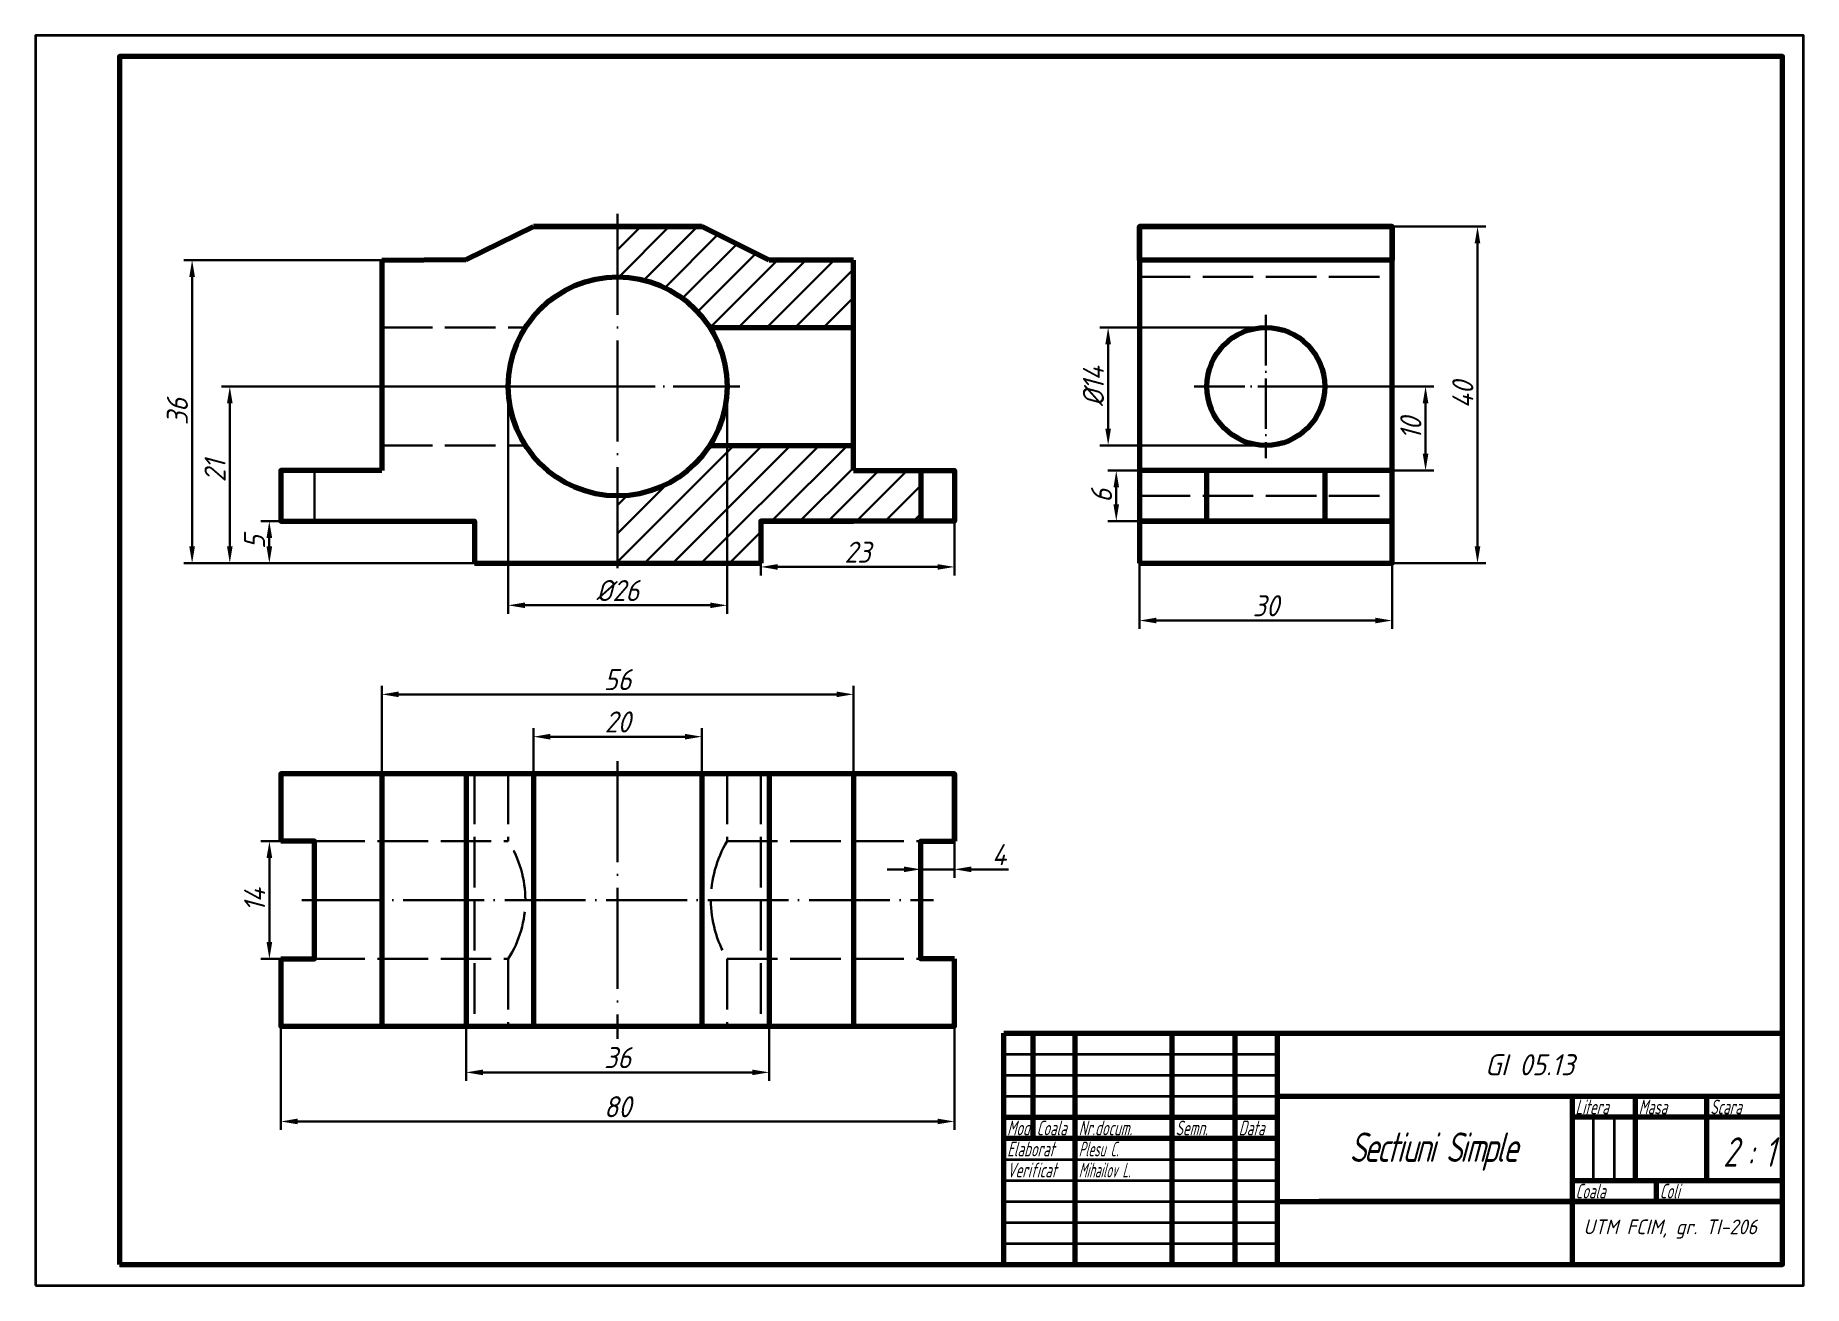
# Model space of a CAD drawing. Header units: millimetres. Extents: x 0 to 420, y 0 to 297.
import ezdxf
from ezdxf.enums import TextEntityAlignment as Align

# ---------------------------------------------------------------- set-up
doc = ezdxf.new("R2010")
doc.units = ezdxf.units.MM
doc.linetypes.add('ACAD_ISO02W100', pattern=[15, 12, -3])
doc.linetypes.add('ACAD_ISO04W100', pattern=[30, 24, -3, 0, -3])
doc.layers.get('0').update_dxf_attribs({"lineweight": 80})
doc.layers.get('Defpoints').update_dxf_attribs({"linetype": 'ACAD_ISO02W100'})
for name, color, linetype, lineweight in [('Axe', 92, 'ACAD_ISO04W100', 30), ('Contur', 12, 'Continuous', 70), ('Cote', 163, 'Continuous', 30), ('Hasura', 31, 'ACAD_ISO04W100', 30), ('Subtire', 53, 'Continuous', 35), ('text3.5', 21, 'Continuous', 35), ('text5', 221, 'Continuous', 50), ('text7', 130, 'Continuous', 70)]:
    doc.layers.add(name, color=color, linetype=linetype, lineweight=lineweight)
doc.layers.add('Invizibil', color=9, linetype='ACAD_ISO02W100', lineweight=30, plot=False)
doc.styles.get("Standard").update_dxf_attribs({"font": 'isocp.shx', "oblique": 15})
doc.dimstyles.new('ISO-25', dxfattribs={"dimtxt": 5, "dimasz": 4, "dimexe": 2, "dimexo": 0, "dimgap": 1, "dimtad": 1, "dimtoh": 1, "dimdec": 0, "dimlfac": 0.5, "dimtxsty": 'Standard', "dimcen": 4, "dimadec": 0, "dimazin": 0, "dimtfac": 1, "dimtdec": 0, "dimtmove": 0, "dimatfit": 3, "dimldrblk": 'DOTSMALL', "dimfxl": 1, "dimlwd": 30, "dimlwe": 30, "dimarcsym": 0})

# ---------------------------------------------------------------- blocks, each defined once
blk = doc.blocks.new('*D5')
at = {"layer": 'Cote', "color": 0, "lineweight": 30, "transparency": 16777216}
for p, q in [((58.29, 61.6), (58.29, 37)), ((218.29, 61.6), (218.29, 37)), ((62.29, 39), (214.29, 39))]:
    blk.add_line(p, q, dxfattribs=at)
at = {"layer": 'Cote', "color": 0, "transparency": 16777216}
for points in [[(62.29, 39.67), (62.29, 38.34), (58.29, 39)], [(214.29, 39.67), (214.29, 38.34), (218.29, 39)]]:
    blk.add_solid(points, dxfattribs=at)
at = {"layer": 'Defpoints', "color": 0, "transparency": 16777216}
for p in [(58.29, 61.6), (218.29, 61.6), (218.29, 39)]:
    blk.add_point(p, dxfattribs=at)
at = {"layer": 'Cote', "color": 0, "transparency": 16777216, "insert": (138.29, 42.5), "char_height": 5, "attachment_point": 5}
blk.add_mtext('80', dxfattribs=at)
blk = doc.blocks.new('_DotSmall')
at = {"color": 0, "linetype": 'ByBlock', "const_width": 0.5}
blk.add_lwpolyline([(-0.0625, 0, 1), (0.0625, 0, 1)], format="xyb", close=True, dxfattribs=at)
blk = doc.blocks.new('*D6')
at = {"layer": 'Cote', "color": 0, "lineweight": 30, "transparency": 16777216}
for p, q in [((322.26, 251.6), (344.54, 251.6)), ((342.54, 247.6), (342.54, 175.6)), ((322.26, 171.6), (344.54, 171.6))]:
    blk.add_line(p, q, dxfattribs=at)
at = {"layer": 'Cote', "color": 0, "transparency": 16777216}
for points in [[(341.87, 247.6), (343.2, 247.6), (342.54, 251.6)], [(341.87, 175.6), (343.2, 175.6), (342.54, 171.6)]]:
    blk.add_solid(points, dxfattribs=at)
at = {"layer": 'Defpoints', "color": 0, "transparency": 16777216}
for p in [(322.26, 251.6), (322.26, 171.6), (342.54, 171.6)]:
    blk.add_point(p, dxfattribs=at)
at = {"layer": 'Cote', "color": 0, "transparency": 16777216, "insert": (339.04, 211.6), "char_height": 5, "attachment_point": 5, "rotation": 90}
blk.add_mtext('40', dxfattribs=at)
blk = doc.blocks.new('*D7')
at = {"layer": 'Cote', "color": 0, "lineweight": 30, "transparency": 16777216}
for p, q in [((262.26, 171.6), (262.26, 156)), ((322.26, 171.6), (322.26, 156)), ((266.26, 158), (318.26, 158))]:
    blk.add_line(p, q, dxfattribs=at)
at = {"layer": 'Cote', "color": 0, "transparency": 16777216}
for points in [[(266.26, 158.67), (266.26, 157.33), (262.26, 158)], [(318.26, 158.67), (318.26, 157.33), (322.26, 158)]]:
    blk.add_solid(points, dxfattribs=at)
at = {"layer": 'Defpoints', "color": 0, "transparency": 16777216}
for p in [(262.26, 171.6), (322.26, 171.6), (322.26, 158)]:
    blk.add_point(p, dxfattribs=at)
at = {"layer": 'Cote', "color": 0, "transparency": 16777216, "insert": (292.26, 161.5), "char_height": 5, "attachment_point": 5}
blk.add_mtext('30', dxfattribs=at)
blk = doc.blocks.new('*D8')
at = {"layer": 'Cote', "color": 0, "lineweight": 30, "transparency": 16777216}
for p, q in [((112.29, 213.6), (112.29, 159.61)), ((164.29, 213.6), (164.29, 159.61)), ((116.29, 161.61), (160.29, 161.61))]:
    blk.add_line(p, q, dxfattribs=at)
at = {"layer": 'Cote', "color": 0, "transparency": 16777216}
for points in [[(116.29, 162.27), (116.29, 160.94), (112.29, 161.61)], [(160.29, 162.27), (160.29, 160.94), (164.29, 161.61)]]:
    blk.add_solid(points, dxfattribs=at)
at = {"layer": 'Defpoints', "color": 0, "transparency": 16777216}
for p in [(112.29, 213.6), (164.29, 213.6), (164.29, 161.61)]:
    blk.add_point(p, dxfattribs=at)
at = {"layer": 'Cote', "color": 0, "transparency": 16777216, "insert": (138.29, 165.11), "char_height": 5, "attachment_point": 5}
blk.add_mtext('%%C26', dxfattribs=at)
blk = doc.blocks.new('*D9')
at = {"layer": 'Cote', "color": 0, "lineweight": 30, "transparency": 16777216}
for p, q in [((292.26, 213.6), (332.2, 213.6)), ((330.2, 209.6), (330.2, 197.6)), ((322.26, 193.6), (332.2, 193.6))]:
    blk.add_line(p, q, dxfattribs=at)
at = {"layer": 'Cote', "color": 0, "transparency": 16777216}
for points in [[(329.53, 209.6), (330.87, 209.6), (330.2, 213.6)], [(329.53, 197.6), (330.87, 197.6), (330.2, 193.6)]]:
    blk.add_solid(points, dxfattribs=at)
at = {"layer": 'Defpoints', "color": 0, "transparency": 16777216}
for p in [(292.26, 213.6), (322.26, 193.6), (330.2, 193.6)]:
    blk.add_point(p, dxfattribs=at)
at = {"layer": 'Cote', "color": 0, "transparency": 16777216, "insert": (326.7, 203.6), "char_height": 5, "attachment_point": 5, "rotation": 90}
blk.add_mtext('10', dxfattribs=at)
blk = doc.blocks.new('*D10')
at = {"layer": 'Cote', "color": 0, "lineweight": 30, "transparency": 16777216}
for p, q in [((292.26, 227.6), (252.81, 227.6)), ((254.81, 223.6), (254.81, 203.6)), ((292.26, 199.6), (252.81, 199.6))]:
    blk.add_line(p, q, dxfattribs=at)
at = {"layer": 'Cote', "color": 0, "transparency": 16777216}
for points in [[(254.14, 223.6), (255.47, 223.6), (254.81, 227.6)], [(254.14, 203.6), (255.47, 203.6), (254.81, 199.6)]]:
    blk.add_solid(points, dxfattribs=at)
at = {"layer": 'Defpoints', "color": 0, "transparency": 16777216}
for p in [(292.26, 227.6), (254.81, 199.6), (292.26, 199.6)]:
    blk.add_point(p, dxfattribs=at)
at = {"layer": 'Cote', "color": 0, "transparency": 16777216, "insert": (251.31, 213.6), "char_height": 5, "attachment_point": 5, "rotation": 90}
blk.add_mtext('%%C14', dxfattribs=at)
blk = doc.blocks.new('*D11')
at = {"layer": 'Cote', "color": 0, "lineweight": 30, "transparency": 16777216}
for p, q in [((218.29, 181.6), (218.29, 168.73)), ((172.29, 171.6), (172.29, 168.73)), ((176.29, 170.73), (214.29, 170.73))]:
    blk.add_line(p, q, dxfattribs=at)
at = {"layer": 'Cote', "color": 0, "transparency": 16777216}
for points in [[(176.29, 171.39), (176.29, 170.06), (172.29, 170.73)], [(214.29, 171.39), (214.29, 170.06), (218.29, 170.73)]]:
    blk.add_solid(points, dxfattribs=at)
at = {"layer": 'Defpoints', "color": 0, "transparency": 16777216}
for p in [(218.29, 181.6), (172.29, 171.6), (218.29, 170.73)]:
    blk.add_point(p, dxfattribs=at)
at = {"layer": 'Cote', "color": 0, "transparency": 16777216, "insert": (195.29, 174.23), "char_height": 5, "attachment_point": 5}
blk.add_mtext('23', dxfattribs=at)
blk = doc.blocks.new('*D12')
at = {"layer": 'Cote', "color": 0, "lineweight": 30, "transparency": 16777216}
for p, q in [((58.29, 181.6), (53.57, 181.6)), ((55.57, 175.6), (55.57, 177.6)), ((104.29, 171.6), (53.57, 171.6))]:
    blk.add_line(p, q, dxfattribs=at)
at = {"layer": 'Cote', "color": 0, "transparency": 16777216}
for points in [[(54.9, 177.6), (56.24, 177.6), (55.57, 181.6)], [(54.9, 175.6), (56.24, 175.6), (55.57, 171.6)]]:
    blk.add_solid(points, dxfattribs=at)
at = {"layer": 'Defpoints', "color": 0, "transparency": 16777216}
for p in [(55.57, 181.6), (58.29, 181.6), (104.29, 171.6)]:
    blk.add_point(p, dxfattribs=at)
at = {"layer": 'Cote', "color": 0, "transparency": 16777216, "insert": (52.07, 176.6), "char_height": 5, "attachment_point": 5, "rotation": 90}
blk.add_mtext('5', dxfattribs=at)
blk = doc.blocks.new('*D13')
at = {"layer": 'Cote', "color": 0, "lineweight": 30, "transparency": 16777216}
for p, q in [((262.26, 193.6), (254.74, 193.6)), ((256.74, 189.6), (256.74, 185.6)), ((262.26, 181.6), (254.74, 181.6))]:
    blk.add_line(p, q, dxfattribs=at)
at = {"layer": 'Cote', "color": 0, "transparency": 16777216}
for points in [[(256.07, 189.6), (257.4, 189.6), (256.74, 193.6)], [(256.07, 185.6), (257.4, 185.6), (256.74, 181.6)]]:
    blk.add_solid(points, dxfattribs=at)
at = {"layer": 'Defpoints', "color": 0, "transparency": 16777216}
for p in [(262.26, 193.6), (256.74, 181.6), (262.26, 181.6)]:
    blk.add_point(p, dxfattribs=at)
at = {"layer": 'Cote', "color": 0, "transparency": 16777216, "insert": (253.24, 187.6), "char_height": 5, "attachment_point": 5, "rotation": 90}
blk.add_mtext('6', dxfattribs=at)
blk = doc.blocks.new('*D14')
at = {"layer": 'Cote', "color": 0, "lineweight": 30, "transparency": 16777216}
for p, q in [((82.29, 121.6), (82.29, 142.46)), ((86.29, 140.46), (190.29, 140.46)), ((194.29, 121.6), (194.29, 142.46))]:
    blk.add_line(p, q, dxfattribs=at)
at = {"layer": 'Cote', "color": 0, "transparency": 16777216}
for points in [[(86.29, 141.13), (86.29, 139.79), (82.29, 140.46)], [(190.29, 141.13), (190.29, 139.79), (194.29, 140.46)]]:
    blk.add_solid(points, dxfattribs=at)
at = {"layer": 'Defpoints', "color": 0, "transparency": 16777216}
for p in [(194.29, 140.46), (82.29, 121.6), (194.29, 121.6)]:
    blk.add_point(p, dxfattribs=at)
at = {"layer": 'Cote', "color": 0, "transparency": 16777216, "insert": (138.29, 143.96), "char_height": 5, "attachment_point": 5}
blk.add_mtext('56', dxfattribs=at)
blk = doc.blocks.new('*D15')
at = {"layer": 'Cote', "color": 0, "lineweight": 30, "transparency": 16777216}
for p, q in [((118.29, 115.21), (118.29, 132.4)), ((122.29, 130.4), (154.29, 130.4)), ((158.29, 115.21), (158.29, 132.4))]:
    blk.add_line(p, q, dxfattribs=at)
at = {"layer": 'Cote', "color": 0, "transparency": 16777216}
for points in [[(122.29, 131.07), (122.29, 129.73), (118.29, 130.4)], [(154.29, 131.07), (154.29, 129.73), (158.29, 130.4)]]:
    blk.add_solid(points, dxfattribs=at)
at = {"layer": 'Defpoints', "color": 0, "transparency": 16777216}
for p in [(158.29, 130.4), (118.29, 115.21), (158.29, 115.21)]:
    blk.add_point(p, dxfattribs=at)
at = {"layer": 'Cote', "color": 0, "transparency": 16777216, "insert": (138.29, 133.9), "char_height": 5, "attachment_point": 5}
blk.add_mtext('20', dxfattribs=at)
blk = doc.blocks.new('*D16')
at = {"layer": 'Cote', "color": 0, "lineweight": 30, "transparency": 16777216}
for p, q in [((102.29, 61.6), (102.29, 48.66)), ((174.29, 61.6), (174.29, 48.66)), ((106.29, 50.66), (170.29, 50.66))]:
    blk.add_line(p, q, dxfattribs=at)
at = {"layer": 'Cote', "color": 0, "transparency": 16777216}
for points in [[(106.29, 51.32), (106.29, 49.99), (102.29, 50.66)], [(170.29, 51.32), (170.29, 49.99), (174.29, 50.66)]]:
    blk.add_solid(points, dxfattribs=at)
at = {"layer": 'Defpoints', "color": 0, "transparency": 16777216}
for p in [(102.29, 61.6), (174.29, 61.6), (174.29, 50.66)]:
    blk.add_point(p, dxfattribs=at)
at = {"layer": 'Cote', "color": 0, "transparency": 16777216, "insert": (138.29, 54.16), "char_height": 5, "attachment_point": 5}
blk.add_mtext('36', dxfattribs=at)
blk = doc.blocks.new('*D17')
at = {"layer": 'Cote', "color": 0, "lineweight": 30, "transparency": 16777216}
for p, q in [((82.29, 243.6), (35.23, 243.6)), ((37.23, 239.6), (37.23, 175.6)), ((104.29, 171.6), (35.23, 171.6))]:
    blk.add_line(p, q, dxfattribs=at)
at = {"layer": 'Cote', "color": 0, "transparency": 16777216}
for points in [[(36.56, 239.6), (37.9, 239.6), (37.23, 243.6)], [(36.56, 175.6), (37.9, 175.6), (37.23, 171.6)]]:
    blk.add_solid(points, dxfattribs=at)
at = {"layer": 'Defpoints', "color": 0, "transparency": 16777216}
for p in [(82.29, 243.6), (37.23, 171.6), (104.29, 171.6)]:
    blk.add_point(p, dxfattribs=at)
at = {"layer": 'Cote', "color": 0, "transparency": 16777216, "insert": (33.73, 207.6), "char_height": 5, "attachment_point": 5, "rotation": 90}
blk.add_mtext('36', dxfattribs=at)
blk = doc.blocks.new('*D18')
at = {"layer": 'Cote', "color": 0, "lineweight": 30, "transparency": 16777216}
for p, q in [((138.29, 213.6), (44.18, 213.6)), ((46.18, 209.6), (46.18, 175.6)), ((104.29, 171.6), (44.18, 171.6))]:
    blk.add_line(p, q, dxfattribs=at)
at = {"layer": 'Cote', "color": 0, "transparency": 16777216}
for points in [[(45.52, 209.6), (46.85, 209.6), (46.18, 213.6)], [(45.52, 175.6), (46.85, 175.6), (46.18, 171.6)]]:
    blk.add_solid(points, dxfattribs=at)
at = {"layer": 'Defpoints', "color": 0, "transparency": 16777216}
for p in [(138.29, 213.6), (46.18, 171.6), (104.29, 171.6)]:
    blk.add_point(p, dxfattribs=at)
at = {"layer": 'Cote', "color": 0, "transparency": 16777216, "insert": (42.68, 193.51), "char_height": 5, "attachment_point": 5, "rotation": 90}
blk.add_mtext('21', dxfattribs=at)
blk = doc.blocks.new('*D19')
at = {"layer": 'Cote', "color": 0, "lineweight": 30, "transparency": 16777216}
for p, q in [((210.29, 105.6), (210.29, 96.89)), ((218.29, 105.6), (218.29, 96.89)), ((206.29, 98.89), (202.29, 98.89)), ((210.29, 98.89), (218.29, 98.89)), ((222.29, 98.89), (231.15, 98.89))]:
    blk.add_line(p, q, dxfattribs=at)
at = {"layer": 'Cote', "color": 0, "transparency": 16777216}
for points in [[(206.29, 99.56), (206.29, 98.23), (210.29, 98.89)], [(222.29, 99.56), (222.29, 98.23), (218.29, 98.89)]]:
    blk.add_solid(points, dxfattribs=at)
at = {"layer": 'Defpoints', "color": 0, "transparency": 16777216}
for p in [(210.29, 105.6), (218.29, 105.6), (218.29, 98.89)]:
    blk.add_point(p, dxfattribs=at)
at = {"layer": 'Cote', "color": 0, "transparency": 16777216, "insert": (228.9, 102.39), "char_height": 5, "attachment_point": 5}
blk.add_mtext('4', dxfattribs=at)
blk = doc.blocks.new('*D20')
at = {"layer": 'Cote', "color": 0, "lineweight": 30, "transparency": 16777216}
for p, q in [((58.29, 105.6), (53.59, 105.6)), ((55.59, 101.6), (55.59, 81.6)), ((58.29, 77.6), (53.59, 77.6))]:
    blk.add_line(p, q, dxfattribs=at)
at = {"layer": 'Cote', "color": 0, "transparency": 16777216}
for points in [[(54.92, 101.6), (56.25, 101.6), (55.59, 105.6)], [(54.92, 81.6), (56.25, 81.6), (55.59, 77.6)]]:
    blk.add_solid(points, dxfattribs=at)
at = {"layer": 'Defpoints', "color": 0, "transparency": 16777216}
for p in [(58.29, 105.6), (55.59, 77.6), (58.29, 77.6)]:
    blk.add_point(p, dxfattribs=at)
at = {"layer": 'Cote', "color": 0, "transparency": 16777216, "insert": (52.09, 91.6), "char_height": 5, "attachment_point": 5, "rotation": 90}
blk.add_mtext('14', dxfattribs=at)

msp = doc.modelspace()

# ---------------------------------------------------------------- hatches: boundary and pattern name
at = {"layer": 'Hasura'}
h = msp.add_hatch(dxfattribs=at)
h.set_pattern_fill('ANSI31', color=256, scale=1.5)
h.paths.add_polyline_path([(160.2, 227.6), (194.29, 227.6), (194.29, 243.6), (174.29, 243.6), (158.29, 251.6), (138.29, 251.6), (138.29, 239.6, -0.255924)])
h.paths.add_polyline_path([(172.29, 181.6), (210.29, 181.6), (210.29, 193.6), (194.29, 193.6), (194.29, 199.6), (160.2, 199.6, -0.255924), (138.29, 187.6), (138.29, 171.6), (172.29, 171.6)])

# ---------------------------------------------------------------- linework, layer by layer
at = {"layer": 'Axe'}
for p, q in [((138.29, 254.6), (138.29, 168.6)), ((138.29, 124.6), (138.29, 58.6))]:
    msp.add_line(p, q, dxfattribs=at)
at = {"layer": 'Axe', "ltscale": 0.5}
for p, q in [((292.26, 230.6), (292.26, 196.6)), ((275.26, 213.6), (309.26, 213.6))]:
    msp.add_line(p, q, dxfattribs=at)
at = {"layer": 'Axe', "ltscale": 0.7}
msp.add_line((109.29, 213.6), (167.29, 213.6), dxfattribs=at)
at = {"layer": 'Axe', "ltscale": 0.8}
msp.add_line((63.29, 91.6), (213.29, 91.6), dxfattribs=at)
at = {"layer": 'Contur'}
for p, q in [((102.29, 243.73), (118.29, 251.6)), ((118.29, 251.6), (158.29, 251.6)), ((174.29, 243.6), (158.29, 251.6)), ((82.29, 243.6), (102.29, 243.73)), ((194.29, 243.6), (174.29, 243.6)), ((160.2, 227.6), (194.29, 227.6)), ((160.2, 199.6), (194.29, 199.6)), ((210.29, 193.6), (210.29, 181.6)), ((58.29, 121.6), (58.29, 105.6)), ((82.29, 121.6), (82.29, 61.6)), ((102.29, 121.6), (102.29, 61.6)), ((118.29, 121.6), (118.29, 61.6)), ((158.29, 121.6), (158.29, 61.6)), ((174.29, 121.6), (174.29, 61.6)), ((194.29, 121.6), (194.29, 61.6)), ((218.29, 121.6), (218.29, 105.6)), ((230, 5), (230, 60)), ((230, 5), (230, 60)), ((230, 60), (415, 60)), ((230, 5), (230, 60)), ((237, 35), (237, 60)), ((247, 5), (247, 60)), ((247, 5), (247, 60)), ((270, 5), (270, 60)), ((270, 5), (270, 60)), ((285, 5), (285, 60)), ((295, 5), (295, 60)), ((295, 45), (415, 45)), ((365, 45), (365, 5)), ((380, 45), (380, 25)), ((397, 25), (397, 45)), ((415, 45), (415, 45)), ((415, 45), (415, 45)), ((230, 40), (295, 40)), ((415, 40), (365, 40)), ((230, 35), (295, 35)), ((365, 25), (415, 25)), ((385, 25), (385, 20)), ((295, 20), (415, 20)), ((415, 20), (304.9, 20))]:
    msp.add_line(p, q, dxfattribs=at)
for points in [[(20, 5), (415, 5), (415, 292), (20, 292)], [(262.26, 171.6), (322.26, 171.6), (322.26, 251.6), (262.26, 251.6)], [(262.26, 251.6), (322.26, 251.6), (322.26, 243.6), (262.26, 243.6)], [(262.26, 181.6), (322.26, 181.6), (322.26, 193.6), (262.26, 193.6)], [(262.26, 181.6), (278.26, 181.6), (278.26, 193.6), (262.26, 193.6)], [(306.26, 181.6), (322.26, 181.6), (322.26, 193.6), (306.26, 193.6)], [(262.26, 171.6), (322.26, 171.6), (322.26, 181.6), (262.26, 181.6)]]:
    msp.add_lwpolyline(points, close=True, dxfattribs=at)
for points in [[(158.29, 251.6), (118.29, 251.6)], [(82.29, 243.6), (82.29, 193.6)], [(194.29, 193.6), (194.29, 243.6)], [(82.29, 193.6), (58.29, 193.6), (58.29, 181.6), (104.29, 181.6)], [(194.29, 193.6), (218.29, 193.6), (218.29, 181.6), (172.29, 181.6)], [(58.29, 181.6), (104.29, 181.6), (104.29, 171.6)], [(218.29, 181.6), (172.29, 181.6), (172.29, 171.6)], [(172.29, 181.6), (194.29, 181.6)], [(104.29, 171.6), (172.29, 171.6)], [(218.29, 105.6), (218.29, 121.6), (58.29, 121.6), (58.29, 105.6)], [(58.29, 77.6), (66.29, 77.6), (66.29, 105.6), (58.29, 105.6)], [(218.29, 77.6), (210.29, 77.6), (210.29, 105.6), (218.29, 105.6)], [(58.29, 77.6), (58.29, 61.6), (218.29, 61.6), (218.29, 77.6)]]:
    msp.add_lwpolyline(points, dxfattribs=at)
for centre, radius in [((138.29, 213.6), 26), ((292.26, 213.6), 14)]:
    msp.add_circle(centre, radius, dxfattribs=at)
at = {"layer": 'Invizibil'}
for p, q in [((262.26, 239.6), (322.26, 239.6)), ((82.29, 227.6), (116.39, 227.6)), ((82.29, 199.6), (116.39, 199.6)), ((66.29, 193.6), (66.29, 181.6)), ((262.26, 187.6), (322.26, 187.6)), ((104.29, 121.6), (104.29, 61.6)), ((112.29, 121.6), (112.29, 105.6)), ((164.29, 121.6), (164.29, 105.6)), ((172.29, 121.6), (172.29, 61.6)), ((66.29, 105.6), (112.29, 105.6)), ((164.29, 105.6), (210.29, 105.6)), ((66.29, 77.6), (112.29, 77.6)), ((112.29, 77.6), (112.29, 61.6)), ((164.29, 77.6), (210.29, 77.6)), ((164.29, 77.6), (164.29, 61.6))]:
    msp.add_line(p, q, dxfattribs=at)
for centre, radius, start, end in [((90.39, 91.6), 26, 327.421, 32.579), ((187.92, 91.6), 27.46, 149.3493, 210.6507)]:
    msp.add_arc(centre, radius, start, end, dxfattribs=at)
at = {"layer": 'Subtire'}
for p, q in [((230, 55), (295, 55)), ((230, 50), (295, 50)), ((230, 45), (295, 45)), ((370, 40), (370, 25)), ((375, 40), (375, 25)), ((230, 30), (295, 30)), ((230, 25), (295, 25)), ((230, 20), (295, 20)), ((230, 15), (295, 15)), ((230, 10), (295, 10))]:
    msp.add_line(p, q, dxfattribs=at)
msp.add_lwpolyline([(0, 0), (420, 0), (420, 297), (0, 297)], close=True, dxfattribs=at)
at = {"layer": 'text5'}
msp.add_line((320, 0), (320, 0), dxfattribs=at)

# ---------------------------------------------------------------- texts
at = {"layer": 'text3.5', "char_height": 3.5, "attachment_point": 1}
for s, width, insert in [('{\\Fisocp|c238;\\W0.7;Litera}', 4.3941, (365.81, 44.2)), ('{\\Fisocp|c238;\\W0.7;Masa}', 4.3941, (380.81, 44.2)), ('{\\Fisocp|c238;\\W0.7;Scara}', 4.3941, (397.81, 44.2)), ('{\\Fisocp|c238;\\W0.7;Mod.}', 4.3941, (230.81, 39.2)), ('{\\Fisocp|c238;\\W0.7;Coala}', 4.3941, (237.81, 39.2)), ('{\\Fisocp|c238;\\W0.7;Nr.docum.}', 4.3941, (247.81, 39.2)), ('{\\Fisocp|c238;\\W0.7;Semn.}', 4.3941, (270.81, 39.2)), ('{\\Fisocp|c238;\\W0.7;Data}', 4.3941, (285.81, 39.2)), ('{\\Fisocp|c238;\\W0.7;Elaborat}', 4.3941, (230.81, 34.2)), ('{\\W0.6;Plesu C.}', 22.189, (247.81, 34.2)), ('{\\Fisocp|c238;\\W0.7;Verificat}', 4.3941, (230.81, 29.2)), ('{\\W0.6;Mihailov L.}', 22.189, (247.81, 29.2)), ('{\\Fisocp|c238;\\W0.7;Coala}', 4.3941, (365.81, 24.2)), ('{\\Fisocp|c238;\\W0.7;Coli}', 4.3941, (385.81, 24.2))]:
    msp.add_mtext_dynamic_manual_height_columns(s, width=width, gutter_width=12.5, heights=[0], dxfattribs=dict(at, insert=insert))
at = {"layer": 'text5', "oblique": 15}
msp.add_text('GI 05.13', height=5, dxfattribs=at).set_placement((354.92, 52.48), align=Align.MIDDLE)
at = {"layer": 'text5', "insert": (367.68, 15.71), "char_height": 3.5, "attachment_point": 1}
msp.add_mtext_dynamic_manual_height_columns('UTM FCIM, gr. TI-206', width=54.2101, gutter_width=17.5, heights=[14.87], dxfattribs=at)
at = {"layer": 'text7'}
note = msp.add_mtext_dynamic_manual_height_columns('{\\W0.8;\\T0.85;Sectiuni Simple\\P}', width=46.5497, gutter_width=17.5, heights=[13.8, 0], dxfattribs=dict(at, insert=(312.12, 36.39), char_height=7, attachment_point=1))
at = {"layer": 'text7', "insert": (400.87, 35.24), "char_height": 7, "attachment_point": 1}
msp.add_mtext_dynamic_manual_height_columns('{\\W0.8;\\T0.85;2 : 1}', width=16.2769, gutter_width=17.5, heights=[7.63], dxfattribs=at)

# ---------------------------------------------------------------- dimensions: what is measured, and where the dimension line sits
at = {"layer": 'Cote'}
for base, p1, p2, picture, middle in [((342.54, 171.6), (322.26, 251.6), (322.26, 171.6), '*D6', (342.54, 211.6)), ((37.23, 171.6), (82.29, 243.6), (104.29, 171.6), '*D17', (37.23, 207.6)), ((46.18, 171.6), (138.29, 213.6), (104.29, 171.6), '*D18', (46.18, 193.51)), ((330.2, 193.6), (292.26, 213.6), (322.26, 193.6), '*D9', (330.2, 203.6)), ((55.57, 181.6), (104.29, 171.6), (58.29, 181.6), '*D12', (55.57, 176.6)), ((55.59, 77.6), (58.29, 105.6), (58.29, 77.6), '*D20', (55.59, 91.6))]:
    dim = msp.add_linear_dim(base=base, p1=p1, p2=p2, angle=90, dimstyle='ISO-25', dxfattribs=at)
    dim.commit()
    dim.dimension.update_dxf_attribs({"geometry": picture, "text_midpoint": middle, "dimtype": 160})
dim = msp.add_linear_dim(base=(254.81, 199.6), p1=(292.26, 227.6), p2=(292.26, 199.6), angle=90, text='%%C<>', dimstyle='ISO-25', dxfattribs=at)
dim.commit()
dim.dimension.update_dxf_attribs({"geometry": '*D10', "text_midpoint": (254.81, 213.6), "dimtype": 160})
dim = msp.add_linear_dim(base=(164.29, 161.61), p1=(112.29, 213.6), p2=(164.29, 213.6), text='%%C<>', dimstyle='ISO-25', dxfattribs=at)
dim.commit()
dim.dimension.update_dxf_attribs({"geometry": '*D8', "text_midpoint": (138.29, 161.61), "dimtype": 160})
dim = msp.add_linear_dim(base=(256.74, 181.6), p1=(262.26, 193.6), p2=(262.26, 181.6), angle=90, dimstyle='ISO-25', dxfattribs=at)
dim.commit()
dim.dimension.update_dxf_attribs({"geometry": '*D13', "text_midpoint": (253.24, 187.6)})
for base, p1, p2, picture, middle in [((218.29, 170.73), (172.29, 171.6), (218.29, 181.6), '*D11', (195.29, 170.73)), ((322.26, 158), (262.26, 171.6), (322.26, 171.6), '*D7', (292.26, 158)), ((194.29, 140.46), (82.29, 121.6), (194.29, 121.6), '*D14', (138.29, 140.46)), ((218.29, 98.89), (210.29, 105.6), (218.29, 105.6), '*D19', (228.9, 98.89)), ((218.29, 39), (58.29, 61.6), (218.29, 61.6), '*D5', (138.29, 39)), ((174.29, 50.66), (102.29, 61.6), (174.29, 61.6), '*D16', (138.29, 50.66))]:
    dim = msp.add_linear_dim(base=base, p1=p1, p2=p2, dimstyle='ISO-25', dxfattribs=at)
    dim.commit()
    dim.dimension.update_dxf_attribs({"geometry": picture, "text_midpoint": middle, "dimtype": 160})
dim = msp.add_linear_dim(base=(158.29, 130.4), p1=(118.29, 115.21), p2=(158.29, 115.21), dimstyle='ISO-25', dxfattribs=at)
dim.commit()
dim.dimension.update_dxf_attribs({"geometry": '*D15', "text_midpoint": (138.29, 133.9)})

doc.saveas('drawing.dxf')
